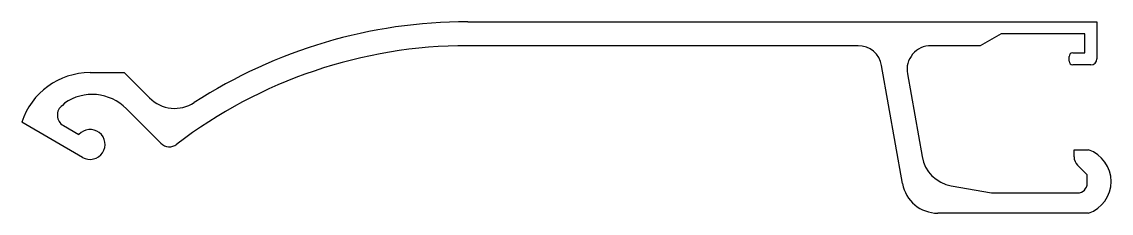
# Model space of a CAD drawing. Extents: x 1402.8 to 1493.8, y 426.9 to 442.9.
import ezdxf

# ---------------------------------------------------------------- set-up
doc = ezdxf.new("R2010")
doc.units = 0
doc.layers.get('0').update_dxf_attribs({"linetype": 'CONTINUOUS'})

msp = doc.modelspace()

# ---------------------------------------------------------------- linework, layer by layer
for p, q in [((1440.021, 442.931), (1492.569, 442.931)), ((1492.569, 442.931), (1492.569, 439.831)), ((1484.569, 441.931), (1482.837, 440.931)), ((1491.569, 441.931), (1484.569, 441.931)), ((1491.569, 440.331), (1491.569, 441.931)), ((1472.623, 440.931), (1440.021, 440.931)), ((1482.837, 440.931), (1478.715, 440.931)), ((1490.255, 439.631), (1490.255, 440.031)), ((1490.555, 440.331), (1491.569, 440.331)), ((1408.475, 438.681), (1411.319, 438.681)), ((1411.319, 438.681), (1413.427, 436.573)), ((1476.332, 429.41), (1474.592, 439.278)), ((1492.069, 439.331), (1490.555, 439.331)), ((1476.746, 438.583), (1477.967, 431.658)), ((1406.338, 436.118), (1406.161, 435.941)), ((1414.392, 432.78), (1411.514, 435.658)), ((1407.85, 431.598), (1402.769, 434.531)), ((1406.24, 434.26), (1407.539, 433.51)), ((1490.669, 431.645), (1490.669, 432.231)), ((1490.669, 432.231), (1491.874, 432.231)), ((1491.769, 430.131), (1490.962, 430.938)), ((1491.769, 429.431), (1491.769, 430.131)), ((1480.4, 429.225), (1483.769, 428.631)), ((1483.769, 428.631), (1490.969, 428.631)), ((1491.874, 426.931), (1479.287, 426.931))]:
    msp.add_line(p, q)
for centre, radius, start, end in [((1440.021, 400.931), 42, 90, 122.94539), ((1440.021, 400.931), 40, 90, 127.4346), ((1472.623, 438.931), 2, 10, 90), ((1478.715, 438.931), 2, 90, 190), ((1490.555, 440.031), 0.3, 90, 180), ((1490.555, 439.631), 0.3, 180, 270), ((1492.069, 439.831), 0.5, 270, 0), ((1408.479, 432.677), 6.003, 90.04523, 162.01175), ((1408.656, 432.854), 4.003, 44.45523, 125.39298), ((1406.74, 435.126), 1, 125.39298, 240), ((1415.549, 438.694), 3, 225, 302.94539), ((1408.475, 432.681), 1.25, 240, 138.46304), ((1415.099, 433.487), 1, 225, 307.4346), ((1480.921, 432.179), 3, 190, 260), ((1491.669, 431.645), 1, 180, 225), ((1490.969, 429.581), 2.8, 288.8392, 71.1608), ((1479.287, 429.931), 3, 190, 270), ((1490.969, 429.431), 0.8, 270, 0)]:
    msp.add_arc(centre, radius, start, end)

doc.saveas('drawing.dxf')
